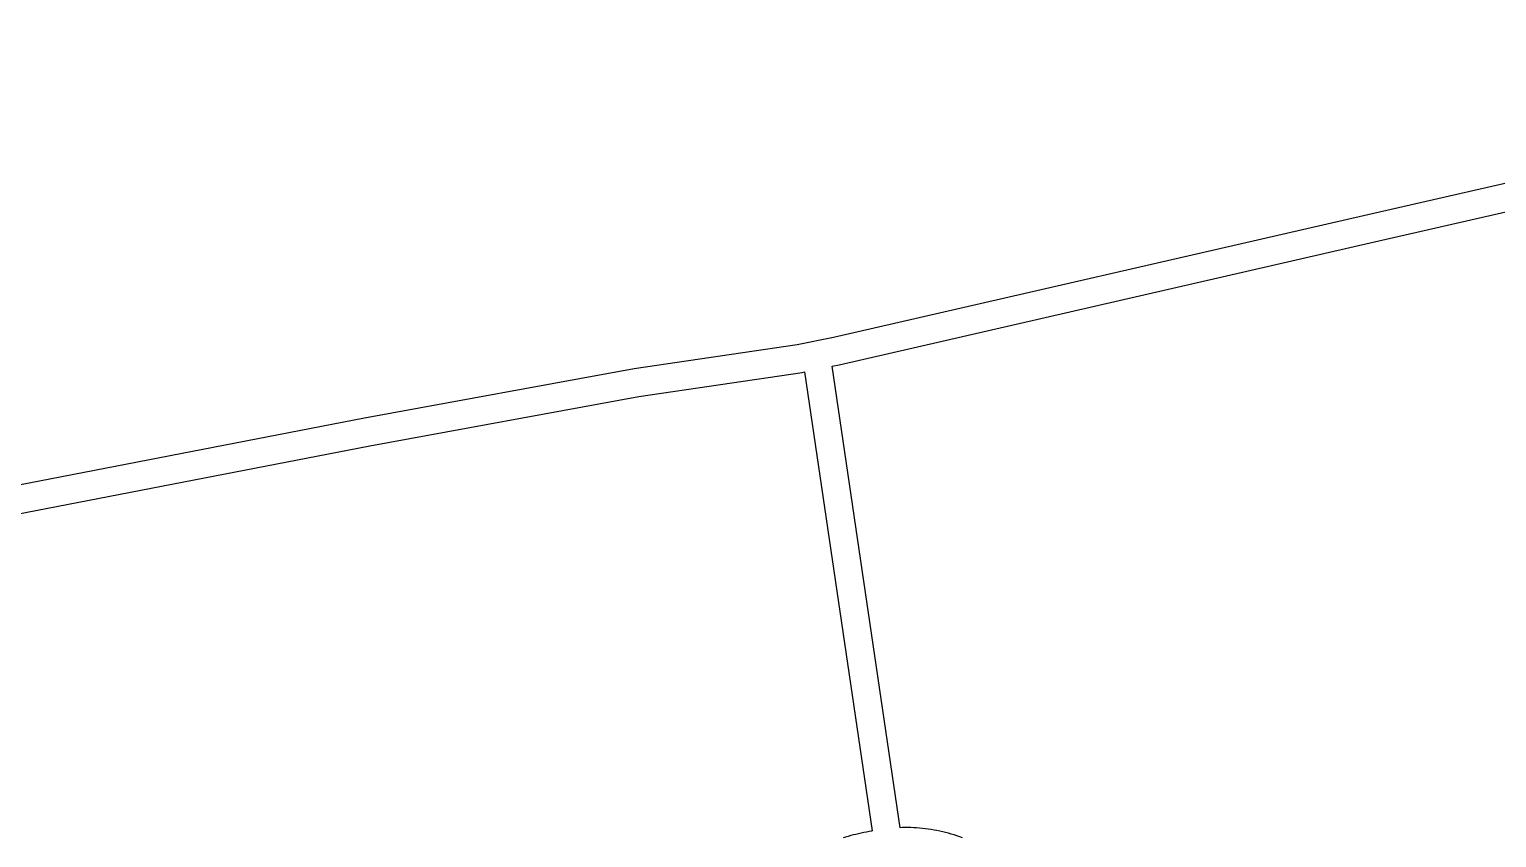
# Model space of a CAD drawing. Extents: x 715443 to 716410, y 7847283 to 7847979.
# Drawn here: x 715702.3 to 715961.2, y 7847787.6 to 7847930.3 of the extents above; entities that cross this region are included whole.
import ezdxf

# ---------------------------------------------------------------- set-up
doc = ezdxf.new("R2010")
doc.units = 0
doc.layers.add('Perímetro', color=242, linetype='Continuous')
doc.layers.add('TALHÕES', color=3, linetype='Continuous', true_color=0x00ff00)

msp = doc.modelspace()

# ---------------------------------------------------------------- linework, layer by layer
at = {"layer": 'Perímetro', "color": 1, "true_color": 0xff0000}
msp.add_lwpolyline([(716041.17, 7847308.13), (715921.31, 7847334.8), (715804.28, 7847360.87), (715708.31, 7847382.22), (715635.48, 7847398.32), (715549.29, 7847417.33), (715443.36, 7847441.04), (715443.69, 7847443.63), (715500.23, 7847686.85), (715501.42, 7847692.4), (715517.88, 7847715.85), (715520.36, 7847718.34), (715643.92, 7847838.03), (715645.96, 7847839.1), (715646.4, 7847839.36), (715646.46, 7847839.38), (715646.78, 7847839.49), (715646.98, 7847839.54), (715761.41, 7847861.73), (715809.01, 7847870.43), (715837.77, 7847874.68), (715844.15, 7847875.97), (715938.49, 7847897.64), (716081.31, 7847930.3)], dxfattribs=at)
at = {"layer": 'TALHÕES'}
for points in [[(715866.93, 7847787.58), (715866.44, 7847787.77), (715865.95, 7847787.94), (715865.45, 7847788.11), (715864.95, 7847788.26), (715864.45, 7847788.41), (715863.95, 7847788.54), (715863.44, 7847788.67), (715862.94, 7847788.78), (715862.43, 7847788.89), (715861.92, 7847788.98), (715861.41, 7847789.07), (715860.9, 7847789.14), (715860.38, 7847789.21), (715859.87, 7847789.27), (715859.36, 7847789.31), (715858.84, 7847789.35), (715858.33, 7847789.38), (715857.81, 7847789.4), (715857.3, 7847789.41), (715856.79, 7847789.41), (715856.28, 7847789.4), (715855.95, 7847789.39), (715855.95, 7847789.39), (715843.94, 7847870.83), (715845.2, 7847871.08), (715939.61, 7847892.77), (716082.32, 7847925.4)], [(715648.36, 7847834.72), (715762.34, 7847856.82), (715809.83, 7847865.5), (715838.63, 7847869.76), (715839.03, 7847869.84), (715850.98, 7847788.82), (715850.91, 7847788.81), (715850.45, 7847788.72), (715849.99, 7847788.63), (715849.52, 7847788.54), (715849.06, 7847788.44), (715848.6, 7847788.33), (715848.14, 7847788.22), (715847.68, 7847788.11), (715847.23, 7847787.99), (715846.77, 7847787.86), (715846.31, 7847787.73), (715845.86, 7847787.6)]]:
    msp.add_lwpolyline(points, dxfattribs=at)

doc.saveas('drawing.dxf')
